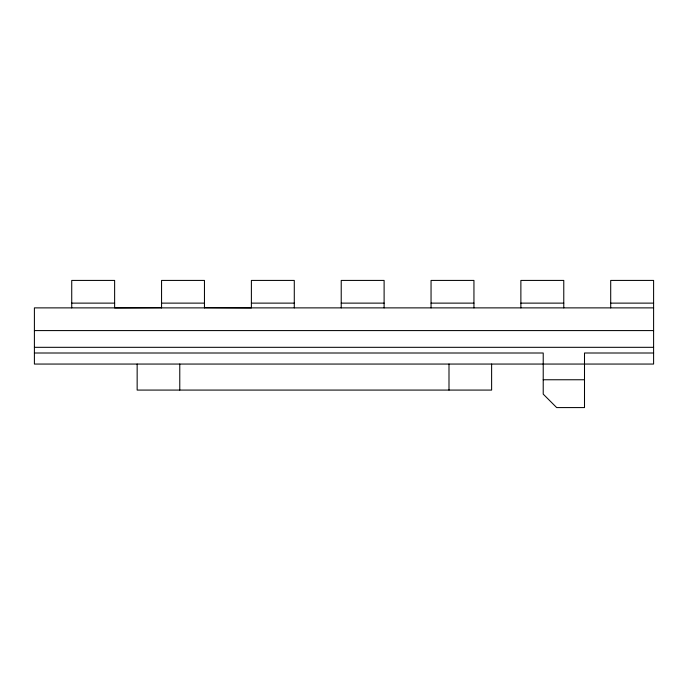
<?xml version="1.0" encoding="UTF-8"?>
<svg xmlns="http://www.w3.org/2000/svg" width="688" height="688" viewBox="0 0 688 688"><rect width="100%" height="100%" fill="white"/><g stroke="black" fill="none" stroke-linecap="round" stroke-linejoin="round"><path stroke-width="1.03" d="M161.56 307.656L114.629 307.88L114.629 280.42L71.733 280.42L71.733 307.88M71.733 303.124L114.629 303.124M161.56 303.124L204.456 303.124M251.387 303.124L294.283 303.124M341.222 303.124L384.11 303.124M431.049 303.124L473.946 303.124M520.876 303.124L563.773 303.124M610.703 303.124L653.6 303.124M653.6 307.88L34.4 307.88L34.4 364.055L653.6 364.055L653.6 280.42L610.703 280.42L610.703 307.88M34.4 330.584L653.6 330.584M34.4 347.32L653.6 347.32M34.4 353.004L543.219 353.004L543.219 394.121L556.678 407.58L584.499 407.58L584.499 353.004L653.6 353.004M543.219 379.759L584.499 379.759M204.456 307.656L251.387 307.88L251.387 280.42L294.283 280.42L294.283 307.88M563.773 307.88L563.773 280.42L520.876 280.42L520.876 307.88M491.619 364.055L491.619 390.079L137.153 390.079L137.153 364.055M473.946 307.88L473.946 280.42L431.049 280.42L431.049 307.88M448.997 364.055L448.997 390.079M384.11 307.88L384.11 280.42L341.222 280.42L341.222 307.88M204.456 307.88L204.456 280.42L161.56 280.42L161.56 307.88M179.774 364.055L179.774 390.079"/></g></svg>
